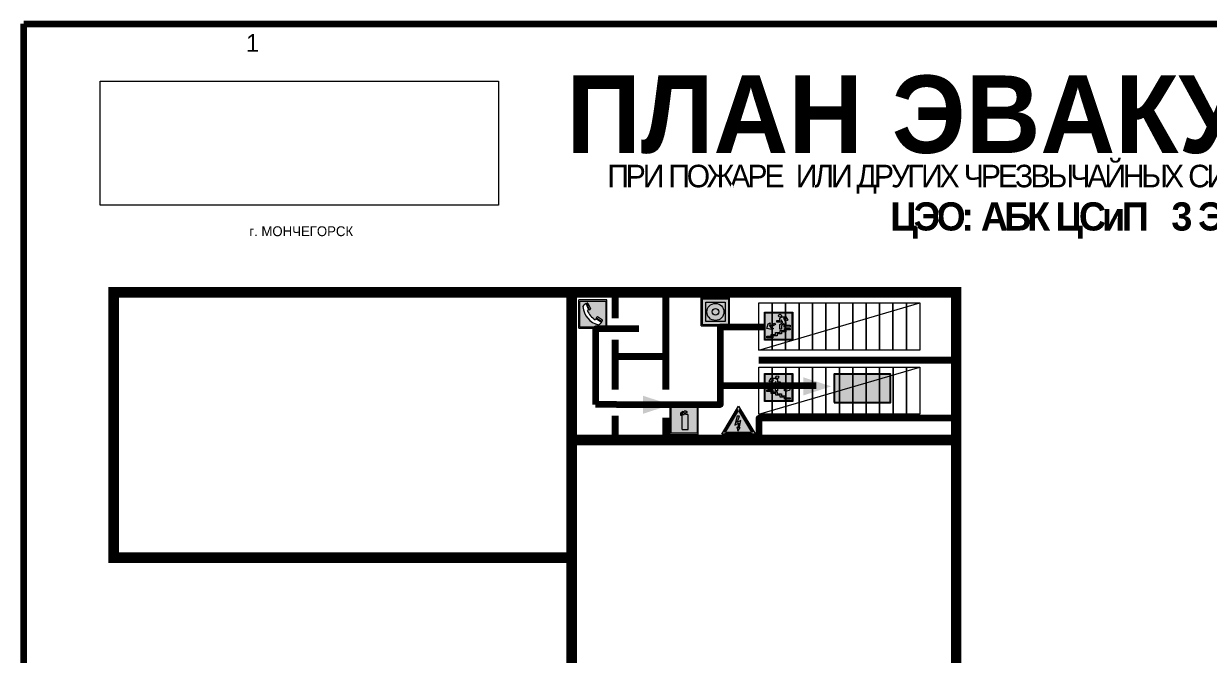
# Model space of a CAD drawing. Header units: millimetres. Extents: x 13114 to 67229, y 22859 to 38520.
# Drawn here: x 37115.6 to 37452, y 25694.9 to 25874 of the extents above; entities that cross this region are included whole.
import ezdxf

# ---------------------------------------------------------------- set-up
doc = ezdxf.new("R2010")
doc.units = ezdxf.units.MM
doc.layers.add('План_Штампы', color=7, linetype='Continuous')
doc.styles.add('обычный', font='arial.ttf')
picture_1 = doc.add_image_def('image1.jpg', size_in_pixel=(337, 105))

# ---------------------------------------------------------------- blocks, each defined once
blk = doc.blocks.new('A$C7B4425F7')
at = {"true_color": 0xffffff}
blk.add_hatch(color=7, dxfattribs=at).paths.add_polyline_path([(0, 0), (-16, 0), (-16, -8), (0, -8)])
h = blk.add_hatch(color=126)
h.paths.add_polyline_path([(-0.2, -0.2), (-15.8, -0.2), (-15.8, -7.8), (-0.2, -7.8)])
h.paths.add_polyline_path([(-11.76, -2.03), (-11.76, -3.66), (-11.17, -3.66, -0.568275), (-11.17, -6.18), (-12.58, -6.18), (-12.58, -2.03)], flags=16)
h.paths.add_polyline_path([(-13.33, -4.12, -0.495768), (-13.59, -6.18), (-15.03, -6.18), (-15.03, -2.03), (-13.59, -2.03, -0.487973)], flags=16)
h.paths.add_polyline_path([(-10.25, -2.03), (-9.48, -2.03), (-9.48, -6.18), (-10.25, -6.18)], flags=16)
h.paths.add_polyline_path([(-13.84, -3.69), (-14.24, -3.69), (-14.24, -3.03), (-13.9, -3.03, -0.692621)], flags=0)
h.paths.add_polyline_path([(-9.15, -2.03), (-8.4, -2.03), (-8.04, -3.07), (-7.68, -2.03), (-6.93, -2.03), (-7.64, -4.1), (-6.93, -6.18), (-7.68, -6.18), (-8.04, -5.14), (-8.4, -6.18), (-9.15, -6.18), (-8.44, -4.1)], flags=16)
h.paths.add_polyline_path([(-11.76, -4.46), (-11.42, -4.46, -0.692621), (-11.36, -5.12), (-11.76, -5.12)], flags=0)
h.paths.add_polyline_path([(-13.9, -5.2), (-14.24, -5.2), (-14.24, -4.55), (-13.84, -4.55, -0.708038)], flags=0)
edge = h.paths.add_edge_path(flags=16)
edge.add_ellipse((-5.51, -4.08), major_axis=(0, 2.05), ratio=0.586184, start_angle=0, end_angle=360)
edge = h.paths.add_edge_path(flags=0)
edge.add_ellipse((-5.51, -4.08), major_axis=(0, 1.14), ratio=0.454828, start_angle=0, end_angle=360)
h.paths.add_polyline_path([(-4.13, -4.96, 0.377264), (-3.48, -4.52, 0.0555), (-3.16, -2.03), (-1.66, -2.03), (-1.66, -4.96), (-0.96, -4.96), (-0.96, -7.01), (-1.75, -7.01), (-1.75, -6.18), (-3.3, -6.18), (-3.3, -7.02), (-4.13, -7.02)], flags=16)
h.paths.add_polyline_path([(-2.73, -2.91), (-2.28, -2.91), (-2.28, -4.96), (-3.05, -4.96, 0.079136)], flags=0)
at = {"color": 126}
blk.add_lwpolyline([(-16, -8), (0, -8), (0, 0), (-16, 0)], close=True, dxfattribs=at)
blk = doc.blocks.new('вниз')
at = {"lineweight": 0, "true_color": 0xffffff}
h = blk.add_hatch(color=7, dxfattribs=at)
h.dxf.hatch_style = 1
h.paths.add_polyline_path([(40994.51, -4472.22), (40986.51, -4472.22), (40986.51, -4480.22), (40994.51, -4480.22)])
h.paths.add_polyline_path([(40994.31, -4472.42), (40994.31, -4480.01), (40986.71, -4480.01), (40986.71, -4472.42)], flags=16)
h.paths.add_polyline_path([(40988.43, -4473.53), (40989.43, -4473.53), (40990.19, -4473.96), (40990.19, -4474.6), (40991, -4474.6), (40991, -4475.06), (40989.73, -4475.06), (40989.73, -4474.46), (40989.3, -4475.18), (40990.17, -4475.7), (40990.17, -4477.11), (40989.63, -4477.11), (40989.63, -4476.01), (40988.94, -4475.59), (40988.94, -4476.46), (40988.94, -4476.46), (40987.47, -4476.46), (40987.26, -4476.46), (40987.26, -4475.92), (40988.4, -4475.92), (40988.4, -4475.2), (40989.1, -4473.99), (40988.66, -4473.99), (40988.24, -4474.7), (40987.86, -4474.47), (40988.41, -4473.56)], flags=0)
h.paths.add_polyline_path([(40990.55, -4473.29, -1), (40989.69, -4473.29, -1)], flags=0)
h.paths.add_polyline_path([(40988.85, -4476.89), (40988.85, -4477.43), (40990.1, -4477.43), (40990.1, -4477.99), (40991.34, -4477.99), (40991.34, -4478.54), (40992.59, -4478.54), (40992.59, -4479.09), (40993.83, -4479.09), (40993.83, -4479.52), (40992.17, -4479.52), (40992.17, -4478.97), (40990.91, -4478.97), (40990.91, -4478.41), (40989.68, -4478.41), (40989.68, -4477.86), (40988.43, -4477.86), (40988.43, -4477.31), (40987.6, -4477.31), (40987.18, -4477.31), (40987.18, -4476.89)], flags=0)
h.paths.add_polyline_path([(40991.61, -4475.33), (40993.12, -4476.2), (40992.9, -4475.27), (40993.48, -4475.6), (40993.83, -4476.88), (40992.56, -4477.22), (40991.97, -4476.88), (40992.9, -4476.61), (40991.38, -4475.74), (40991.58, -4475.39)], flags=0)
h.paths.add_polyline_path([(40990.19, -4473.96), (40989.43, -4473.53), (40988.43, -4473.53), (40988.41, -4473.56), (40987.86, -4474.47), (40988.24, -4474.7), (40988.66, -4473.99), (40989.1, -4473.99), (40988.4, -4475.2), (40988.4, -4475.92), (40987.26, -4475.92), (40987.26, -4476.46), (40987.47, -4476.46), (40988.94, -4476.46), (40988.94, -4476.27), (40988.94, -4475.59), (40989.63, -4476.01), (40989.63, -4477.11), (40990.17, -4477.11), (40990.17, -4475.7), (40989.3, -4475.18), (40989.73, -4474.46), (40989.73, -4475.06), (40991, -4475.06), (40991, -4474.6), (40990.19, -4474.6)], flags=0)
h.paths.add_polyline_path([(40990.55, -4473.29, 1), (40989.69, -4473.29, 1)], flags=0)
h.paths.add_polyline_path([(40991.61, -4475.33), (40991.58, -4475.39), (40991.38, -4475.74), (40992.9, -4476.61), (40991.97, -4476.88), (40992.56, -4477.22), (40993.83, -4476.88), (40993.48, -4475.6), (40992.9, -4475.27), (40993.12, -4476.2)], flags=0)
h.paths.add_polyline_path([(40990.1, -4477.43), (40988.85, -4477.43), (40988.85, -4476.89), (40987.18, -4476.89), (40987.18, -4477.31), (40987.6, -4477.31), (40988.43, -4477.31), (40988.43, -4477.86), (40989.68, -4477.86), (40989.68, -4478.41), (40990.91, -4478.41), (40990.91, -4478.97), (40992.17, -4478.97), (40992.17, -4479.52), (40993.83, -4479.52), (40993.83, -4479.09), (40992.59, -4479.09), (40992.59, -4478.54), (40991.34, -4478.54), (40991.34, -4477.99), (40990.1, -4477.99)], flags=0)
at = {"lineweight": 0}
h = blk.add_hatch(color=126, dxfattribs=at)
h.dxf.hatch_style = 1
h.paths.add_polyline_path([(40994.31, -4472.42), (40986.71, -4472.42), (40986.71, -4480.01), (40994.31, -4480.01)])
h.paths.add_polyline_path([(40988.43, -4473.53), (40989.43, -4473.53), (40990.19, -4473.96), (40990.19, -4474.6), (40991, -4474.6), (40991, -4475.06), (40989.73, -4475.06), (40989.73, -4474.46), (40989.3, -4475.18), (40990.17, -4475.7), (40990.17, -4477.11), (40989.63, -4477.11), (40989.63, -4476.01), (40988.94, -4475.59), (40988.94, -4476.46), (40988.94, -4476.46), (40987.47, -4476.46), (40987.26, -4476.46), (40987.26, -4475.92), (40988.4, -4475.92), (40988.4, -4475.2), (40989.1, -4473.99), (40988.66, -4473.99), (40988.24, -4474.7), (40987.86, -4474.47), (40988.41, -4473.56)], flags=16)
h.paths.add_polyline_path([(40990.55, -4473.29, -1), (40989.69, -4473.29, -1)], flags=16)
h.paths.add_polyline_path([(40988.85, -4476.89), (40988.85, -4477.43), (40990.1, -4477.43), (40990.1, -4477.99), (40991.34, -4477.99), (40991.34, -4478.54), (40992.59, -4478.54), (40992.59, -4479.09), (40993.83, -4479.09), (40993.83, -4479.52), (40992.17, -4479.52), (40992.17, -4478.97), (40990.91, -4478.97), (40990.91, -4478.41), (40989.68, -4478.41), (40989.68, -4477.86), (40988.43, -4477.86), (40988.43, -4477.31), (40987.6, -4477.31), (40987.18, -4477.31), (40987.18, -4476.89)], flags=16)
h.paths.add_polyline_path([(40991.61, -4475.33), (40993.12, -4476.2), (40992.9, -4475.27), (40993.48, -4475.6), (40993.83, -4476.88), (40992.56, -4477.22), (40991.97, -4476.88), (40992.9, -4476.61), (40991.38, -4475.74), (40991.58, -4475.39)], flags=16)
at = {"lineweight": 0, "true_color": 0xffffff}
h = blk.add_hatch(color=7, dxfattribs=at)
h.dxf.hatch_style = 1
h.paths.add_polyline_path([(40989.73, -4474.46), (40989.73, -4475.06), (40991, -4475.06), (40991, -4474.6), (40990.19, -4474.6), (40990.19, -4473.96), (40989.43, -4473.53), (40988.43, -4473.53), (40988.41, -4473.56), (40987.86, -4474.47), (40988.24, -4474.7), (40988.66, -4473.99), (40989.1, -4473.99), (40988.4, -4475.2), (40988.4, -4475.92), (40987.26, -4475.92), (40987.26, -4476.46), (40987.47, -4476.46), (40988.94, -4476.46), (40988.94, -4475.59), (40989.63, -4476.01), (40989.63, -4477.11), (40990.17, -4477.11), (40990.17, -4475.7), (40989.3, -4475.18)])
h.paths.add_polyline_path([(40989.69, -4473.29, 1), (40990.55, -4473.29, 1)])
h.paths.add_polyline_path([(40991.61, -4475.33), (40991.58, -4475.39), (40991.38, -4475.74), (40992.9, -4476.61), (40991.97, -4476.88), (40992.56, -4477.22), (40993.83, -4476.88), (40993.48, -4475.6), (40992.9, -4475.27), (40993.12, -4476.2)])
h.paths.add_polyline_path([(40990.1, -4477.43), (40988.85, -4477.43), (40988.85, -4476.89), (40987.18, -4476.89), (40987.18, -4477.31), (40987.6, -4477.31), (40988.43, -4477.31), (40988.43, -4477.86), (40989.68, -4477.86), (40989.68, -4478.41), (40990.91, -4478.41), (40990.91, -4478.97), (40992.17, -4478.97), (40992.17, -4479.52), (40993.83, -4479.52), (40993.83, -4479.09), (40992.59, -4479.09), (40992.59, -4478.54), (40991.34, -4478.54), (40991.34, -4477.99), (40990.1, -4477.99)])
at = {"color": 126, "lineweight": 0}
for points in [[(40986.51, -4472.22), (40994.51, -4472.22), (40994.51, -4480.22), (40986.51, -4480.22)], [(40986.71, -4472.42), (40994.31, -4472.42), (40994.31, -4480.01), (40986.71, -4480.01)]]:
    blk.add_lwpolyline(points, close=True, dxfattribs=at)
for points in [[(40987.47, -4476.46), (40987.26, -4476.46), (40987.26, -4475.92), (40988.4, -4475.92), (40988.4, -4475.2), (40989.1, -4473.99), (40988.66, -4473.99), (40988.24, -4474.7), (40987.86, -4474.47), (40988.41, -4473.56), (40988.43, -4473.53), (40989.43, -4473.53), (40990.19, -4473.96), (40990.19, -4474.6), (40991, -4474.6), (40991, -4475.06), (40989.73, -4475.06), (40989.73, -4474.46), (40989.3, -4475.18), (40990.17, -4475.7), (40990.17, -4477.11), (40989.63, -4477.11), (40989.63, -4476.01), (40988.94, -4475.59), (40988.94, -4476.46)], [(40987.6, -4477.31), (40987.18, -4477.31), (40987.18, -4476.89), (40988.85, -4476.89), (40988.85, -4477.43), (40990.1, -4477.43), (40990.1, -4477.99), (40991.34, -4477.99), (40991.34, -4478.54), (40992.59, -4478.54), (40992.59, -4479.09), (40993.83, -4479.09), (40993.83, -4479.52), (40992.17, -4479.52), (40992.17, -4478.97), (40990.91, -4478.97), (40990.91, -4478.41), (40989.68, -4478.41), (40989.68, -4477.86), (40988.43, -4477.86), (40988.43, -4477.31), (40987.6, -4477.31)], [(40987.47, -4476.46), (40988.94, -4476.46), (40988.94, -4476.27)], [(40991.58, -4475.39), (40991.38, -4475.74), (40992.9, -4476.61), (40991.97, -4476.88), (40992.56, -4477.22), (40993.83, -4476.88), (40993.48, -4475.6), (40992.9, -4475.27), (40993.12, -4476.2), (40991.61, -4475.33), (40991.58, -4475.39)]]:
    blk.add_lwpolyline(points, dxfattribs=at)
blk.add_circle((40990.12, -4473.29), 0.432, dxfattribs=at)
blk = doc.blocks.new('вниз 3')
at = {"lineweight": 0, "true_color": 0xffffff}
h = blk.add_hatch(color=7, dxfattribs=at)
h.dxf.hatch_style = 1
h.paths.add_polyline_path([(40997.5, -4475.69), (40997.25, -4475.28), (40995.76, -4476.15), (40995.97, -4475.23), (40995.39, -4475.56), (40995.05, -4476.83), (40996.33, -4477.17), (40996.91, -4476.83), (40996, -4476.55)], flags=0)
h.paths.add_polyline_path([(40999.81, -4473.95), (41000.22, -4473.95), (41000.64, -4474.67), (41001.03, -4474.43), (41000.46, -4473.49), (41000.42, -4473.49), (40999.43, -4473.49), (40998.68, -4473.92), (40998.68, -4474.57), (40997.88, -4474.57), (40997.88, -4475), (40999.14, -4475), (40999.14, -4474.43), (40999.14, -4474.38), (40999.59, -4475.15), (40998.72, -4475.67), (40998.72, -4477.06), (40999.24, -4477.06), (40999.24, -4475.96), (40999.95, -4475.56), (40999.95, -4476.43), (41001.61, -4476.43), (41001.61, -4475.88), (41000.47, -4475.88), (41000.47, -4475.12)], flags=0)
h.paths.add_polyline_path([(40999.2, -4473.24, 1), (40998.35, -4473.24, 1)], flags=0)
h.paths.add_polyline_path([(41000.46, -4477.26), (41001.69, -4477.26), (41001.69, -4476.84), (41000.03, -4476.84), (41000.03, -4477.39), (40998.78, -4477.39), (40998.78, -4477.95), (40997.53, -4477.95), (40997.53, -4478.5), (40996.29, -4478.5), (40996.29, -4479.06), (40995.05, -4479.06), (40995.05, -4479.48), (40995.29, -4479.48), (40996.72, -4479.48), (40996.72, -4478.92), (40997.97, -4478.92), (40997.97, -4478.36), (40999.2, -4478.36), (40999.2, -4477.81), (41000.46, -4477.81)], flags=0)
h.paths.add_polyline_path([(41002.37, -4472.17), (40994.37, -4472.17), (40994.37, -4480.17), (41002.37, -4480.17)])
h.paths.add_polyline_path([(41002.16, -4479.96), (40994.57, -4479.96), (40994.57, -4472.37), (41002.16, -4472.37)], flags=16)
h.paths.add_polyline_path([(41001.61, -4475.88), (41001.61, -4476.43), (40999.95, -4476.43), (40999.95, -4475.56), (40999.24, -4475.96), (40999.24, -4477.06), (40998.72, -4477.06), (40998.72, -4475.67), (40999.59, -4475.15), (40999.14, -4474.38), (40999.14, -4474.43), (40999.14, -4475), (40997.88, -4475), (40997.88, -4474.57), (40998.68, -4474.57), (40998.68, -4473.92), (40999.43, -4473.49), (41000.42, -4473.49), (41000.46, -4473.49), (41001.03, -4474.43), (41000.64, -4474.67), (41000.22, -4473.95), (40999.81, -4473.95), (41000.47, -4475.12), (41000.47, -4475.88)], flags=0)
h.paths.add_polyline_path([(41001.69, -4476.84), (41001.69, -4477.26), (41000.46, -4477.26), (41000.46, -4477.81), (40999.2, -4477.81), (40999.2, -4478.36), (40997.97, -4478.36), (40997.97, -4478.92), (40996.72, -4478.92), (40996.72, -4479.48), (40995.05, -4479.48), (40995.05, -4479.06), (40996.29, -4479.06), (40996.29, -4478.5), (40997.53, -4478.5), (40997.53, -4477.95), (40998.78, -4477.95), (40998.78, -4477.39), (41000.03, -4477.39), (41000.03, -4476.84)], flags=0)
h.paths.add_polyline_path([(40998.35, -4473.24, -1), (40999.2, -4473.24, -1)], flags=0)
h.paths.add_polyline_path([(40997.5, -4475.69), (40996, -4476.55), (40996.91, -4476.83), (40996.33, -4477.17), (40995.05, -4476.83), (40995.39, -4475.56), (40995.97, -4475.23), (40995.76, -4476.15), (40997.25, -4475.28)], flags=0)
at = {"lineweight": 0}
h = blk.add_hatch(color=126, dxfattribs=at)
h.dxf.hatch_style = 1
h.paths.add_polyline_path([(41002.16, -4472.37), (40994.57, -4472.37), (40994.57, -4479.96), (41002.16, -4479.96)])
h.paths.add_polyline_path([(40995.97, -4475.23), (40995.76, -4476.15), (40997.25, -4475.28), (40997.5, -4475.69), (40996, -4476.55), (40996.91, -4476.83), (40996.33, -4477.17), (40995.05, -4476.83), (40995.39, -4475.56)], flags=16)
h.paths.add_polyline_path([(40997.88, -4474.57), (40998.68, -4474.57), (40998.68, -4473.92), (40999.43, -4473.49), (41000.42, -4473.49), (41000.46, -4473.49), (41001.03, -4474.43), (41000.64, -4474.67), (41000.22, -4473.95), (40999.81, -4473.95), (41000.47, -4475.12), (41000.47, -4475.88), (41001.61, -4475.88), (41001.61, -4476.43), (40999.95, -4476.43), (40999.95, -4475.56), (40999.24, -4475.96), (40999.24, -4477.06), (40998.72, -4477.06), (40998.72, -4475.67), (40999.59, -4475.15), (40999.14, -4474.38), (40999.14, -4474.43), (40999.14, -4475), (40997.88, -4475)], flags=16)
h.paths.add_polyline_path([(40998.35, -4473.24, -1), (40999.2, -4473.24, -1)], flags=16)
h.paths.add_polyline_path([(40997.53, -4477.95), (40998.78, -4477.95), (40998.78, -4477.39), (41000.03, -4477.39), (41000.03, -4476.84), (41001.69, -4476.84), (41001.69, -4477.26), (41000.46, -4477.26), (41000.46, -4477.81), (40999.2, -4477.81), (40999.2, -4478.36), (40997.97, -4478.36), (40997.97, -4478.92), (40996.72, -4478.92), (40996.72, -4479.48), (40995.05, -4479.48), (40995.05, -4479.06), (40996.29, -4479.06), (40996.29, -4478.5), (40997.53, -4478.5)], flags=16)
at = {"lineweight": 0, "true_color": 0xffffff}
h = blk.add_hatch(color=7, dxfattribs=at)
h.dxf.hatch_style = 1
h.paths.add_polyline_path([(40999.2, -4473.24, 1), (40998.35, -4473.24, 1)])
h.paths.add_polyline_path([(40999.81, -4473.95), (41000.22, -4473.95), (41000.64, -4474.67), (41001.03, -4474.43), (41000.46, -4473.49), (41000.42, -4473.49), (40999.43, -4473.49), (40998.68, -4473.92), (40998.68, -4474.57), (40997.88, -4474.57), (40997.88, -4475), (40999.14, -4475), (40999.14, -4474.43), (40999.14, -4474.38), (40999.59, -4475.15), (40998.72, -4475.67), (40998.72, -4477.06), (40999.24, -4477.06), (40999.24, -4475.96), (40999.95, -4475.56), (40999.95, -4476.43), (41001.61, -4476.43), (41001.61, -4475.88), (41000.47, -4475.88), (41000.47, -4475.12)])
h.paths.add_polyline_path([(40999.2, -4477.81), (41000.46, -4477.81), (41000.46, -4477.26), (41001.69, -4477.26), (41001.69, -4476.84), (41000.03, -4476.84), (41000.03, -4477.39), (40998.78, -4477.39), (40998.78, -4477.95), (40997.53, -4477.95), (40997.53, -4478.5), (40996.29, -4478.5), (40996.29, -4479.06), (40995.05, -4479.06), (40995.05, -4479.48), (40995.29, -4479.48), (40996.72, -4479.48), (40996.72, -4478.92), (40997.97, -4478.92), (40997.97, -4478.36), (40999.2, -4478.36)])
h.paths.add_polyline_path([(40997.5, -4475.69), (40997.25, -4475.28), (40995.76, -4476.15), (40995.97, -4475.23), (40995.39, -4475.56), (40995.05, -4476.83), (40996.33, -4477.17), (40996.91, -4476.83), (40996, -4476.55)])
at = {"color": 126, "lineweight": 0}
for points in [[(40994.37, -4472.17), (41002.37, -4472.17), (41002.37, -4480.17), (40994.37, -4480.17)], [(40994.57, -4472.37), (41002.16, -4472.37), (41002.16, -4479.96), (40994.57, -4479.96)]]:
    blk.add_lwpolyline(points, close=True, dxfattribs=at)
for points in [[(40999.14, -4474.43), (40999.14, -4475), (40997.88, -4475), (40997.88, -4474.57), (40998.68, -4474.57), (40998.68, -4473.92), (40999.43, -4473.49), (41000.42, -4473.49), (41000.46, -4473.49), (41001.03, -4474.43), (41000.64, -4474.67), (41000.22, -4473.95), (40999.81, -4473.95), (41000.47, -4475.12), (41000.47, -4475.88), (41001.61, -4475.88), (41001.61, -4476.43), (40999.95, -4476.43), (40999.95, -4475.56), (40999.24, -4475.96), (40999.24, -4477.06), (40998.72, -4477.06), (40998.72, -4475.67), (40999.59, -4475.15), (40999.14, -4474.38), (40999.14, -4474.43)], [(40995.05, -4476.83), (40995.39, -4475.56), (40995.97, -4475.23), (40995.76, -4476.15), (40997.25, -4475.28), (40997.5, -4475.69), (40996, -4476.55), (40996.91, -4476.83), (40996.33, -4477.17), (40995.05, -4476.83)], [(40995.29, -4479.48), (40995.05, -4479.48), (40995.05, -4479.06), (40996.29, -4479.06), (40996.29, -4478.5), (40997.53, -4478.5), (40997.53, -4477.95), (40998.78, -4477.95), (40998.78, -4477.39), (41000.03, -4477.39), (41000.03, -4476.84), (41001.69, -4476.84), (41001.69, -4477.26), (41000.46, -4477.26), (41000.46, -4477.81), (40999.2, -4477.81), (40999.2, -4478.36), (40997.97, -4478.36), (40997.97, -4478.92), (40996.72, -4478.92), (40996.72, -4479.48), (40995.05, -4479.48)]]:
    blk.add_lwpolyline(points, dxfattribs=at)
blk.add_circle((40998.77, -4473.24), 0.426, dxfattribs=at)
blk = doc.blocks.new('A$C456E1F9C')
at = {"lineweight": 5}
h = blk.add_hatch(color=242, dxfattribs=at)
h.paths.add_polyline_path([(0.51, -1.47), (0.51, -13.26), (12.29, -13.26), (12.29, -1.47)])
h.paths.add_polyline_path([(5.42, -4.95, -0.254479), (4.78, -5.4), (3.52, -2.53, -0.209735), (4.23, -2.4)], flags=16)
h.paths.add_polyline_path([(8.53, -8.6), (10.87, -10.17), (10.54, -10.76), (8.03, -9.13, -0.192251)], flags=16)
h.paths.add_polyline_path([(4.61, -5.49, 0.005518), (3.87, -5.72, 0.128647), (7.49, -10.01, 0.00809), (7.83, -9.33), (10.47, -10.97, -0.16736), (8.99, -12.25, -0.327862), (1.95, -3.95, -0.166952), (3.36, -2.62)], flags=16)
at = {"color": 242, "lineweight": 5}
for p, q in [((0, -13.77), (0, -0.97)), ((12.8, -0.97), (0, -0.97)), ((4.61, -5.49), (3.36, -2.62)), ((3.52, -2.53), (4.78, -5.4)), ((4.23, -2.4), (5.42, -4.95)), ((12.8, -13.77), (12.8, -0.97)), ((7.83, -9.33), (10.47, -10.97)), ((8.03, -9.13), (10.54, -10.76)), ((10.81, -10.12), (8.53, -8.6)), ((10.54, -10.76), (10.8, -10.3)), ((10.8, -10.3), (10.81, -10.12)), ((0, -13.77), (12.8, -13.77))]:
    blk.add_line(p, q, dxfattribs=at)
blk.add_lwpolyline([(0.51, -1.47), (12.29, -1.47), (12.29, -13.26), (0.51, -13.26)], close=True, dxfattribs=at)
for centre, radius, start, end in [((4.59, -5.34), 2.99, 114.2845, 152.1974), ((11.12, -3.31), 9.19, 183.9915, 256.6009), ((4.02, -3.27), 0.891, 76.3284, 123.7092), ((4.68, -4.59), 0.824, 276.9621, 334.0723), ((14.98, -39.1), 35.17, 107.1487, 108.4135), ((13.86, -0.94), 11.08, 205.5536, 234.8762), ((-13.31, 0.8), 23.44, 332.5487, 334.4027), ((8.94, -9.5), 0.989, 114.4092, 157.9388), ((7.87, -9.46), 3, 291.9291, 329.9329)]:
    blk.add_arc(centre, radius, start, end, dxfattribs=at)
blk = doc.blocks.new('A$C3AD82952')
at = {"true_color": 0xf5f5ff}
h = blk.add_hatch(color=7, dxfattribs=at)
h.dxf.hatch_style = 1
h.paths.add_polyline_path([(8.21, 8.73, 0.414214), (7.89, 9.05), (7.22, 9.05), (7.22, 9.92), (7.59, 9.92, 1), (7.57, 10.36), (7.22, 10.36), (7.22, 10.6), (6.43, 10.6), (6.43, 10.36), (6.01, 10.36), (4.74, 9.59), (4.74, 8.69), (4.98, 8.73), (4.98, 9.26), (6.12, 9.91), (6.43, 9.91), (6.43, 9.05), (5.76, 9.05, 0.414214), (5.44, 8.73), (5.44, 2.2), (8.21, 2.2)], flags=0)
h.paths.add_polyline_path([(12.8, 12.8), (0, 12.8), (0, 0), (12.8, 0)])
h.paths.add_polyline_path([(0.51, 12.29), (12.29, 12.29), (12.29, 0.51), (0.51, 0.51)], flags=16)
h.paths.add_polyline_path([(4.74, 9.59), (6.01, 10.36), (6.43, 10.36), (6.43, 10.6), (7.22, 10.6), (7.22, 10.36), (7.59, 10.36, -0.94586), (7.59, 9.92), (7.22, 9.92), (7.22, 9.05), (7.89, 9.05, -0.414214), (8.21, 8.73), (8.21, 2.2), (5.44, 2.2), (5.44, 8.73, -0.414214), (5.76, 9.05), (6.43, 9.05), (6.43, 9.91), (6.12, 9.91), (4.98, 9.26), (4.98, 8.73), (4.74, 8.69)], flags=0)
h = blk.add_hatch(color=242)
h.dxf.hatch_style = 1
h.paths.add_polyline_path([(12.29, 12.29), (0.51, 12.29), (0.51, 0.51), (12.29, 0.51)])
h.paths.add_polyline_path([(4.74, 8.69), (4.74, 9.59), (6.01, 10.36), (6.43, 10.36), (6.43, 10.6), (7.22, 10.6), (7.22, 10.36), (7.59, 10.36, -0.94586), (7.59, 9.92), (7.22, 9.92), (7.22, 9.05), (7.89, 9.05, -0.414214), (8.21, 8.73), (8.21, 2.2), (5.44, 2.2), (5.44, 8.73, -0.414214), (5.76, 9.05), (6.43, 9.05), (6.43, 9.91), (6.12, 9.91), (4.98, 9.26), (4.98, 8.73)], flags=16)
h = blk.add_hatch(color=7, dxfattribs=at)
h.dxf.hatch_style = 1
h.paths.add_polyline_path([(8.21, 8.73, 0.414214), (7.89, 9.05), (7.22, 9.05), (7.22, 9.92), (7.59, 9.92, 1), (7.57, 10.36), (7.22, 10.36), (7.22, 10.6), (6.43, 10.6), (6.43, 10.36), (6.01, 10.36), (4.74, 9.59), (4.74, 8.69), (4.98, 8.73), (4.98, 9.26), (6.12, 9.91), (6.43, 9.91), (6.43, 9.05), (5.76, 9.05, 0.414214), (5.44, 8.73), (5.44, 2.2), (8.21, 2.2)])
at = {"color": 242, "lineweight": 5}
for p, q in [((0, 0), (0, 12.8)), ((0, 12.8), (12.8, 12.8)), ((12.8, 0), (12.8, 12.8)), ((6.01, 10.36), (4.74, 9.59)), ((4.74, 9.59), (4.74, 8.69)), ((4.74, 8.69), (4.98, 8.73)), ((4.98, 9.26), (6.12, 9.91)), ((4.98, 8.73), (4.98, 9.26)), ((5.44, 2.2), (5.44, 8.73)), ((5.76, 9.05), (6.43, 9.05)), ((6.01, 10.36), (6.43, 10.36)), ((6.12, 9.91), (6.43, 9.91)), ((7.22, 10.6), (6.43, 10.6)), ((6.43, 10.6), (6.43, 10.36)), ((6.43, 9.91), (6.43, 9.05)), ((7.22, 10.36), (7.22, 10.6)), ((7.59, 10.36), (7.22, 10.36)), ((7.22, 9.05), (7.22, 9.92)), ((7.59, 9.92), (7.22, 9.92)), ((7.89, 9.05), (7.22, 9.05)), ((8.21, 2.2), (8.21, 8.73)), ((0, 0), (12.8, 0)), ((5.44, 2.2), (8.21, 2.2))]:
    blk.add_line(p, q, dxfattribs=at)
blk.add_lwpolyline([(0.51, 12.29), (12.29, 12.29), (12.29, 0.51), (0.51, 0.51)], close=True, dxfattribs=at)
for centre, radius, start, end in [((5.76, 8.73), 0.32, 90, 180), ((7.58, 10.14), 0.223, 273.1875, 86.8125), ((7.89, 8.73), 0.32, 0, 90)]:
    blk.add_arc(centre, radius, start, end, dxfattribs=at)
blk = doc.blocks.new('A$C54414219')
at = {"true_color": 0xffffff}
h = blk.add_hatch(color=7, dxfattribs=at)
h.paths.add_polyline_path([(2.39, -9.45), (2.39, -18.3), (11.23, -18.3), (11.23, -9.45)], flags=0)
h.paths.add_polyline_path([(10.71, -13.87, -1), (2.92, -13.87, -1)], flags=0)
h.paths.add_polyline_path([(8.3, -13.87, -1), (5.33, -13.87, -1)], flags=0)
h.paths.add_polyline_path([(0.41, -7.47), (0.41, -20.27), (13.21, -20.27), (13.21, -7.47)])
h.paths.add_polyline_path([(0.92, -19.77), (12.71, -19.77), (12.71, -7.98), (0.92, -7.98)], flags=16)
h.paths.add_polyline_path([(11.23, -9.45), (11.23, -18.3), (2.39, -18.3), (2.39, -9.45)], flags=0)
at = {"lineweight": 5}
h = blk.add_hatch(color=242, dxfattribs=at)
h.paths.add_polyline_path([(12.71, -7.98), (0.92, -7.98), (0.92, -19.77), (12.71, -19.77)])
h.paths.add_polyline_path([(11.23, -18.3), (2.39, -18.3), (2.39, -9.45), (11.23, -9.45)], flags=16)
h.paths.add_polyline_path([(10.71, -13.87, -1), (2.92, -13.87, -1)], flags=0)
h.paths.add_polyline_path([(8.3, -13.87, -1), (5.33, -13.87, -1)], flags=0)
at = {"true_color": 0xffffff}
h = blk.add_hatch(color=7, dxfattribs=at)
h.paths.add_polyline_path([(2.39, -9.45), (2.39, -18.3), (11.23, -18.3), (11.23, -9.45)])
h.paths.add_polyline_path([(10.71, -13.87, -1), (2.92, -13.87, -1)], flags=16)
h.paths.add_polyline_path([(8.3, -13.87, -1), (5.33, -13.87, -1)], flags=0)
at = {"lineweight": 5}
h = blk.add_hatch(color=242, dxfattribs=at)
h.paths.add_polyline_path([(2.92, -13.87, 1), (10.71, -13.87, 1)])
h.paths.add_polyline_path([(8.3, -13.87, -1), (5.33, -13.87, -1)], flags=16)
at = {"color": 242, "lineweight": 5}
for p, q in [((0.41, -20.27), (0.41, -7.47)), ((0.41, -7.47), (13.21, -7.47)), ((0.41, -7.47), (13.21, -7.47)), ((13.21, -20.27), (13.21, -7.47)), ((0.41, -20.27), (13.21, -20.27))]:
    blk.add_line(p, q, dxfattribs=at)
for points in [[(0.92, -7.98), (12.71, -7.98), (12.71, -19.77), (0.92, -19.77)], [(2.39, -9.45), (11.23, -9.45), (11.23, -18.3), (2.39, -18.3)]]:
    blk.add_lwpolyline(points, close=True, dxfattribs=at)
for radius in [3.89, 1.49]:
    blk.add_circle((6.81, -13.87), radius, dxfattribs=at)
blk = doc.blocks.new('A$C3E6D3DDE')
at = {"lineweight": 5}
h = blk.add_hatch(color=40, dxfattribs=at)
h.paths.add_polyline_path([(24.1, 1.45), (16.46, -11.35), (31.74, -11.35)])
h.paths.add_polyline_path([(24.09, -0.46), (30.03, -10.41), (18.14, -10.41)], flags=16)
h.paths.add_polyline_path([(24.54, -3.08), (23.41, -6.02), (25.13, -5.01), (24.33, -8.5), (24.82, -8.27), (23.79, -9.86), (23.4, -8.04), (23.8, -8.43), (24.04, -6.29), (22.39, -7.25), (23.44, -3.08)], flags=0)
h = blk.add_hatch(color=256, dxfattribs=at)
h.paths.add_polyline_path([(24.37, 0.03, 0.567511), (23.82, 0.03), (17.59, -10.4, 0.582454), (17.86, -10.88), (30.32, -10.88, 0.582149), (30.6, -10.4)])
h.paths.add_polyline_path([(24.09, -0.46), (18.14, -10.41), (30.03, -10.41)], flags=16)
h.paths.add_polyline_path([(24.54, -3.08), (23.41, -6.02), (25.13, -5.01), (24.33, -8.5), (24.82, -8.27), (23.79, -9.86), (23.4, -8.04), (23.8, -8.43), (24.04, -6.29), (22.39, -7.25), (23.44, -3.08)], flags=0)
h = blk.add_hatch(color=40, dxfattribs=at)
h.paths.add_polyline_path([(24.09, -0.46), (18.14, -10.41), (30.03, -10.41)])
h.paths.add_polyline_path([(24.82, -8.27), (23.79, -9.86), (23.4, -8.04), (23.8, -8.43), (24.04, -6.29), (22.39, -7.25), (23.44, -3.08), (24.54, -3.08), (23.41, -6.02), (25.13, -5.01), (24.33, -8.5)], flags=16)
at = {"color": 40, "lineweight": 5}
for p, q in [((16.46, -11.35), (24.1, 1.45)), ((24.1, 1.45), (31.74, -11.35))]:
    blk.add_line(p, q, dxfattribs=at)
at = {"lineweight": 5}
for p, q in [((17.59, -10.4), (23.82, 0.03)), ((24.37, 0.03), (30.6, -10.4)), ((18.14, -10.41), (24.09, -0.46)), ((23.44, -3.08), (22.39, -7.25)), ((23.41, -6.02), (24.54, -3.08)), ((25.13, -5.01), (23.41, -6.02)), ((24.54, -3.08), (23.44, -3.08)), ((24.09, -0.46), (30.03, -10.41)), ((24.33, -8.5), (25.13, -5.01)), ((18.14, -10.41), (30.03, -10.41)), ((22.39, -7.25), (24.04, -6.29)), ((23.8, -8.43), (23.4, -8.04)), ((23.4, -8.04), (23.79, -9.86)), ((23.79, -9.86), (24.82, -8.27)), ((24.04, -6.29), (23.8, -8.43)), ((24.82, -8.27), (24.33, -8.5)), ((17.86, -10.88), (30.32, -10.88))]:
    blk.add_line(p, q, dxfattribs=at)
at = {"color": 50, "lineweight": 5}
blk.add_line((31.74, -11.35), (16.46, -11.35), dxfattribs=at)

msp = doc.modelspace()

# ---------------------------------------------------------------- linework, layer by layer
at = {"color": 6, "lineweight": 100}
msp.add_lwpolyline([(37115.63, 25874), (37715.63, 25874), (37715.63, 25479), (37115.63, 25479)], close=True, dxfattribs=at)
msp.add_lwpolyline([(37115.63, 25874), (37715.63, 25874), (37715.63, 25479), (37115.63, 25479)], close=True, dxfattribs=at)
at = {"lineweight": 100}
for points, const_width in [([(37380.4, 25753.76), (37380.4, 25797.74), (37141.15, 25797.74), (37141.15, 25722.35), (37271.22, 25722.35), (37271.22, 25592.43), (37380.4, 25592.43), (37380.4, 25606.82), (37691.18, 25606.82), (37691.18, 25689.49), (37380.4, 25689.49), (37380.4, 25753.93)], 3), ([(37271.22, 25797.74), (37271.22, 25722.35)], 3), ([(37283.55, 25790.33), (37283.55, 25797.51)], 2), ([(37298.01, 25770.13), (37298.01, 25797.24)], 2), ([(37298.01, 25779.5), (37283.55, 25779.5), (37283.55, 25784.24)], 2), ([(37283.55, 25779.5), (37283.55, 25770.1)], 2), ([(37324.37, 25778.42), (37380.33, 25778.42)], 2), ([(37283.55, 25762.74), (37283.55, 25756.31)], 2), ([(37298.01, 25755.79), (37298.01, 25762.1)], 2), ([(37271.22, 25755.79), (37380.4, 25755.79)], 3)]:
    msp.add_lwpolyline(points, dxfattribs=dict(at, const_width=const_width))
at = {"lineweight": 0}
for points in [[(37324.37, 25794.71), (37328.18, 25794.71), (37328.18, 25781.29), (37324.37, 25781.29)], [(37328.18, 25794.71), (37331.99, 25794.71), (37331.99, 25781.29), (37328.18, 25781.29)], [(37331.99, 25794.71), (37335.8, 25794.71), (37335.8, 25781.29), (37331.99, 25781.29)], [(37335.8, 25794.71), (37339.61, 25794.71), (37339.61, 25781.29), (37335.8, 25781.29)], [(37339.61, 25794.71), (37343.42, 25794.71), (37343.42, 25781.29), (37339.61, 25781.29)], [(37343.42, 25794.71), (37347.23, 25794.71), (37347.23, 25781.29), (37343.42, 25781.29)], [(37347.23, 25794.71), (37351.04, 25794.71), (37351.04, 25781.29), (37347.23, 25781.29)], [(37351.04, 25794.71), (37354.85, 25794.71), (37354.85, 25781.29), (37351.04, 25781.29)], [(37354.85, 25794.71), (37358.66, 25794.71), (37358.66, 25781.29), (37354.85, 25781.29)], [(37358.66, 25794.71), (37362.47, 25794.71), (37362.47, 25781.29), (37358.66, 25781.29)], [(37362.47, 25794.71), (37366.28, 25794.71), (37366.28, 25781.29), (37362.47, 25781.29)], [(37366.28, 25794.71), (37370.09, 25794.71), (37370.09, 25781.29), (37366.28, 25781.29)], [(37324.39, 25776.5), (37328.2, 25776.5), (37328.2, 25763.09), (37324.39, 25763.09)], [(37328.2, 25776.5), (37332.01, 25776.5), (37332.01, 25763.09), (37328.2, 25763.09)], [(37332.01, 25776.5), (37335.82, 25776.5), (37335.82, 25763.09), (37332.01, 25763.09)], [(37335.82, 25776.5), (37339.63, 25776.5), (37339.63, 25763.09), (37335.82, 25763.09)], [(37339.63, 25776.5), (37343.44, 25776.5), (37343.44, 25763.09), (37339.63, 25763.09)], [(37343.44, 25776.5), (37347.25, 25776.5), (37347.25, 25763.09), (37343.44, 25763.09)], [(37347.25, 25776.5), (37351.06, 25776.5), (37351.06, 25763.09), (37347.25, 25763.09)], [(37351.06, 25776.5), (37354.88, 25776.5), (37354.88, 25763.09), (37351.06, 25763.09)], [(37354.88, 25776.5), (37358.69, 25776.5), (37358.69, 25763.09), (37354.88, 25763.09)], [(37358.69, 25776.5), (37362.5, 25776.5), (37362.5, 25763.09), (37358.69, 25763.09)], [(37362.5, 25776.5), (37366.31, 25776.5), (37366.31, 25763.09), (37362.5, 25763.09)], [(37366.31, 25776.5), (37370.12, 25776.5), (37370.12, 25763.09), (37366.31, 25763.09)]]:
    msp.add_lwpolyline(points, close=True, dxfattribs=at)
for points in [[(37324.37, 25781.29), (37370.09, 25794.71)], [(37324.39, 25763.09), (37370.12, 25776.5)]]:
    msp.add_lwpolyline(points, dxfattribs=at)
at = {"color": 126, "lineweight": 100, "true_color": 0x008754}
for points in [[(37290.27, 25787.36), (37277.98, 25787.36), (37277.98, 25765.83)], [(37283.97, 25765.83), (37313.46, 25765.83), (37313.46, 25787.95), (37325.99, 25787.95)], [(37313.46, 25771.23), (37340.62, 25771.23)], [(37283.97, 25765.83), (37277.98, 25765.83)]]:
    msp.add_lwpolyline(points, dxfattribs=at)
at = {"lineweight": 100}
msp.add_lwpolyline([(37379.8, 25761.95), (37324.37, 25761.95), (37324.37, 25755.89)], dxfattribs=at)
at = {"layer": 'План_Штампы', "color": 126, "true_color": 0x008754}
for points in [[(37337.02, 25768.44), (37337.04, 25773.58), (37344.91, 25771.03)], [(37291.48, 25763.22), (37291.49, 25768.35), (37299.37, 25765.81)]]:
    msp.add_solid(points, dxfattribs=at)

# ---------------------------------------------------------------- block references
at = {"xscale": 0.625, "yscale": 0.625, "zscale": 0.625}
for name, p in [('A$C456E1F9C', (37273.22, 25796.15)), ('A$C54414219', (37307.79, 25800.83)), ('A$C3AD82952', (37299.17, 25757.4)), ('A$C3E6D3DDE', (37303.55, 25764.5))]:
    msp.add_blockref(name, p, dxfattribs=at)
at = {"color": 126, "true_color": 0x008754}
for name, p in [('вниз 3', (-3668.38, 30264.29)), ('вниз', (-3660.52, 30246.9))]:
    msp.add_blockref(name, p, dxfattribs=at)
at = {"layer": 'План_Штампы'}
msp.add_blockref('A$C7B4425F7', (37361.78, 25774.46), dxfattribs=at)

# ---------------------------------------------------------------- texts
at = {"lineweight": 0, "style": 'обычный'}
for s, insert, char_height, width, attachment_point in [('{\\fProxima Nova Rg|b0|i0|c204|p2;1\\H1.1667x; }', (37180.61, 25868.53), 5, 126.6484, 5), ('{\\fProxima Nova Rg|b1|i0|c204|p2;ПЛАН ЭВАКУАЦИИ}', (37269.71, 25859.29), 22, 493.8901, 1), ('\\pi-8.4,l8.4,t8.4;{\\fProxima Nova Rg|b0|i0|c204|p2;г. МОНЧЕГОРСК\\H1.1997x; }', (37194.43, 25815.05), 2.8, 126.6484, 5)]:
    msp.add_mtext(s, dxfattribs=dict(at, insert=insert, char_height=char_height, width=width, attachment_point=attachment_point))
at = {"color": 0, "lineweight": 0, "insert": (37418.81, 25834.12), "char_height": 8, "width": 449.2158, "attachment_point": 5, "style": 'обычный'}
msp.add_mtext('{\\fArial Black|b1|i0|c204|p34;\\H2x;\\T0.85;  \\fArial Narrow|b0|i0|c204|p34;\\H0.8x;\\W0.9;\\P\\fProxima Nova Rg|b0|i0|c204|p2;\\H0.5x;\\W1;\\C256;ПРИ ПОЖАРЕ  ИЛИ ДРУГИХ ЧРЕЗВЫЧАЙНЫХ СИТУАЦИЯХ  ИЗ ПОМЕЩЕНИЙ \\fProxima Nova Rg|b1|i0|c204|p2;\\H1.25x;\\PЦЭО: АБК ЦСиП   3 ЭТАЖ}', dxfattribs=at)

# ---------------------------------------------------------------- pictures from other files: only their frames are drawn
at = {"color": 7, "lineweight": 0, "true_color": 0xf5f5ff}
image = msp.add_image(picture_1, insert=(37137.33, 25822.43), size_in_units=(113.11, 35.24), dxfattribs=at)
image.dxf.flags = 7

doc.saveas('drawing.dxf')
